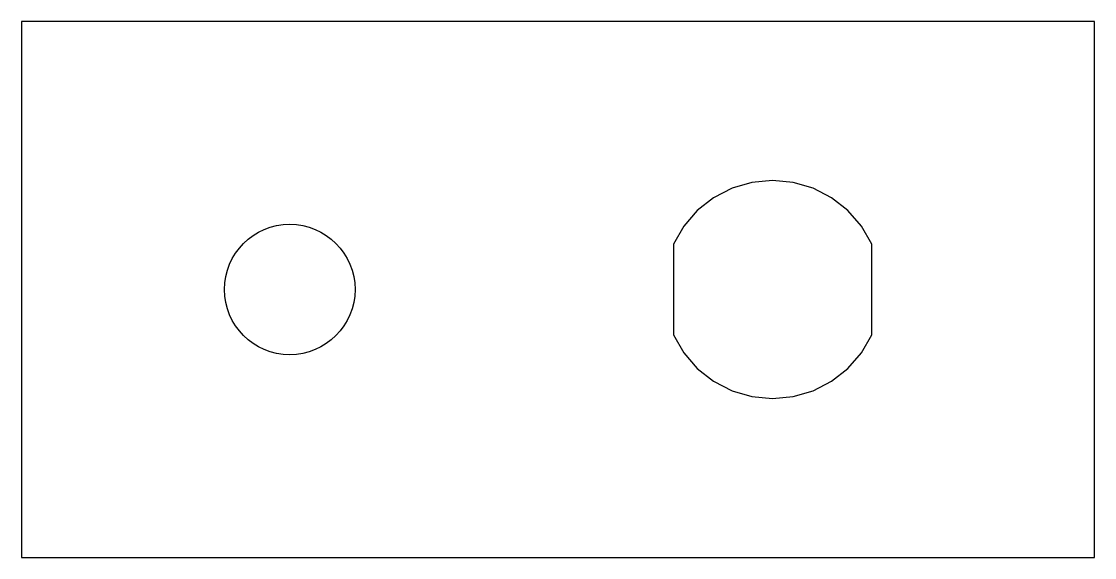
# Model space of a CAD drawing. Header units: millimetres. Extents: x 0 to 60, y 0 to 30.
import ezdxf

# ---------------------------------------------------------------- set-up
doc = ezdxf.new("R2010")
doc.units = ezdxf.units.MM
doc.layers.add('CUT', color=1, linetype='Continuous')

msp = doc.modelspace()

# ---------------------------------------------------------------- linework, layer by layer
at = {"layer": 'CUT'}
for points in [[(0, 0), (60, 0), (60, 30), (0, 30)], [(47.55, 17.531), (46.97, 18.536), (46.211, 19.413), (45.299, 20.131), (44.268, 20.663), (43.155, 20.99), (42, 21.1), (40.845, 20.99), (39.732, 20.663), (38.701, 20.131), (37.789, 19.413), (37.03, 18.536), (36.45, 17.531), (36.45, 12.469), (37.03, 11.464), (37.789, 10.587), (38.701, 9.869), (39.732, 9.337), (40.845, 9.01), (42, 8.9), (43.155, 9.01), (44.268, 9.337), (45.299, 9.869), (46.211, 10.587), (46.97, 11.464), (47.55, 12.469)]]:
    msp.add_lwpolyline(points, close=True, dxfattribs=at)
msp.add_circle((15, 15), 3.65, dxfattribs=at)

doc.saveas('drawing.dxf')
